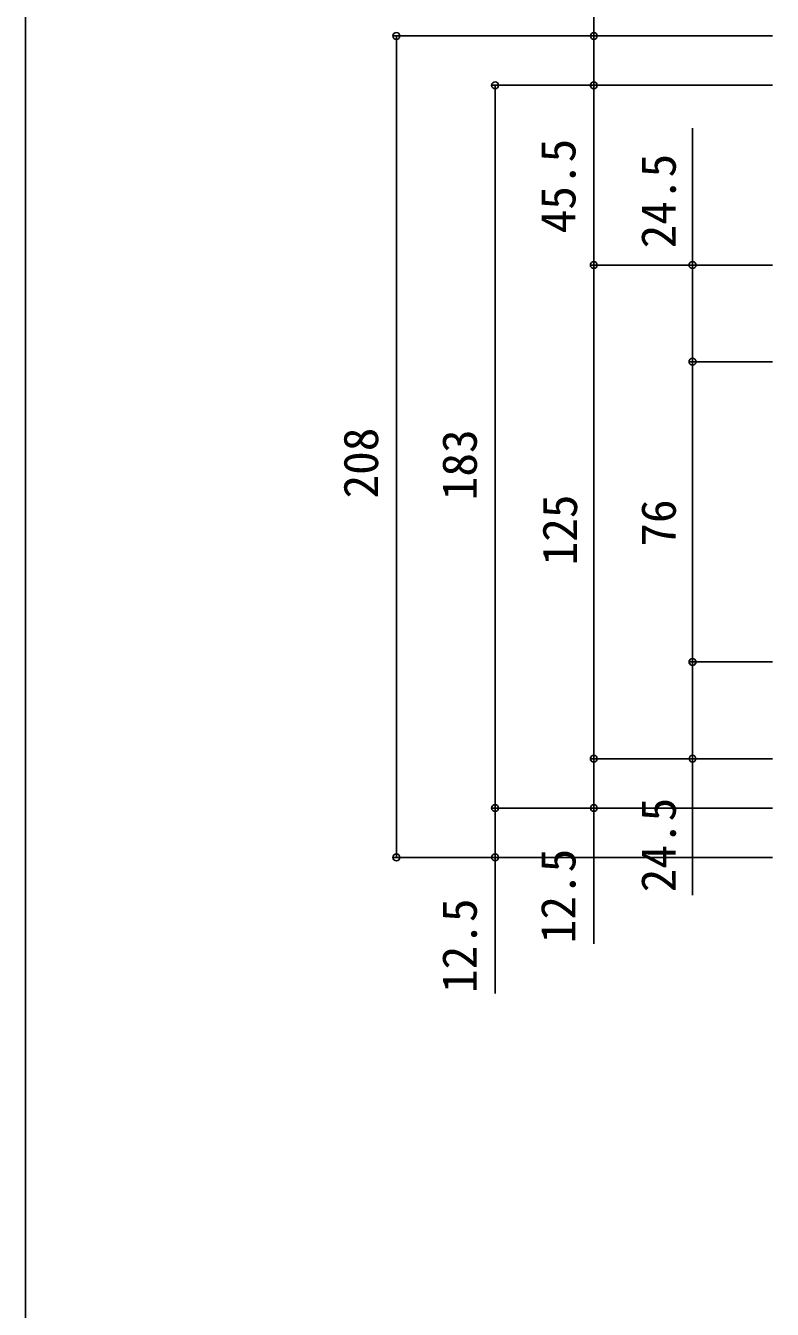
# Model space of a CAD drawing. Units: millimetres, scale not verified. Extents: x -700 to 700, y -1070 to 1067.
# Drawn here: x -700 to -510.9, y -549.7 to -224.7 of the extents above; entities that cross this region are included whole.
import ezdxf
from ezdxf.enums import TextEntityAlignment as Align

# ---------------------------------------------------------------- set-up
doc = ezdxf.new("R2010")
doc.units = ezdxf.units.MM
doc.header["$LTSCALE"] = 6
doc.layers.add('0-6_YKK_D', color=6, linetype='Continuous')
doc.layers.add('0-7_YKK_ZWAK', color=7, linetype='Continuous')
doc.styles.add('ＭＳ ゴシック', font='')
doc.styles.get('ＭＳ ゴシック').set_extended_font_data('MS Gothic')

msp = doc.modelspace()

# ---------------------------------------------------------------- linework, layer by layer
at = {"layer": '0-6_YKK_D'}
for p, q in [((-510.863, -227.3), (-607.084, -227.3)), ((-606.084, -435.3), (-606.084, -227.3)), ((-510.863, -227.3), (-557.084, -227.3)), ((-510.863, -239.8), (-582.084, -239.8)), ((-581.084, -422.8), (-581.084, -239.8)), ((-510.863, -239.8), (-557.084, -239.8)), ((-510.863, -239.8), (-557.084, -239.8)), ((-556.084, -285.3), (-556.084, -239.8)), ((-510.863, -285.3), (-557.084, -285.3)), ((-510.863, -285.3), (-557.084, -285.3)), ((-556.084, -410.3), (-556.084, -285.3)), ((-510.863, -285.3), (-532.084, -285.3)), ((-510.863, -309.8), (-532.084, -309.8)), ((-510.863, -309.8), (-532.084, -309.8)), ((-531.084, -309.8), (-531.084, -385.8)), ((-510.863, -385.8), (-532.084, -385.8)), ((-510.863, -385.8), (-532.084, -385.8)), ((-510.863, -410.3), (-557.084, -410.3)), ((-510.863, -410.3), (-557.084, -410.3)), ((-510.863, -410.3), (-532.084, -410.3)), ((-510.863, -422.8), (-582.084, -422.8)), ((-510.863, -422.8), (-582.084, -422.8)), ((-510.863, -422.8), (-557.084, -422.8)), ((-510.863, -435.3), (-607.084, -435.3)), ((-510.863, -435.3), (-582.084, -435.3))]:
    msp.add_line(p, q, dxfattribs=at)
for points in [[(-556.084, -239.8), (-556.084, -227.3), (-556.084, -192.9)], [(-531.084, -309.8), (-531.084, -285.3), (-531.084, -250.645)], [(-531.084, -385.8), (-531.084, -410.3), (-531.084, -444.855)], [(-556.084, -410.3), (-556.084, -422.8), (-556.084, -457.2)], [(-581.084, -422.8), (-581.084, -435.3), (-581.084, -469.8)]]:
    msp.add_lwpolyline(points, dxfattribs=at)
for centre, radius in [((-606.084, -227.3), 0.875), ((-556.084, -227.3), 0.85), ((-581.084, -239.8), 0.875), ((-556.084, -239.8), 0.875), ((-556.084, -239.8), 0.85), ((-556.084, -285.3), 0.875), ((-556.084, -285.3), 0.875), ((-531.084, -285.3), 0.875), ((-531.084, -309.8), 0.875), ((-531.084, -309.8), 0.875), ((-531.084, -385.8), 0.875), ((-531.084, -385.8), 0.85), ((-556.084, -410.3), 0.875), ((-556.084, -410.3), 0.85), ((-531.084, -410.3), 0.85), ((-581.084, -422.8), 0.875), ((-581.084, -422.8), 0.875), ((-556.084, -422.8), 0.85), ((-606.084, -435.3), 0.875), ((-581.084, -435.3), 0.875)]:
    msp.add_circle(centre, radius, dxfattribs=at)
at = {"layer": '0-7_YKK_ZWAK'}
msp.add_line((-700, 969.7), (-700, -1070.3), dxfattribs=at)

# ---------------------------------------------------------------- texts
at = {"layer": '0-6_YKK_D', "style": 'ＭＳ ゴシック'}
for s, p in [('45.5', (-558.084, -277.277)), ('24.5', (-532.684, -281.086)), ('208', (-608.084, -344.425)), ('183', (-583.084, -344.868)), ('125', (-557.684, -361.368)), ('76', (-532.684, -356.63)), ('24.5', (-532.684, -444.141)), ('12.5', (-558.084, -457.041)), ('12.5', (-583.084, -469.641))]:
    msp.add_text(s, height=8.798, rotation=90, dxfattribs=at).set_placement(p, align=Align.BOTTOM_LEFT)

doc.saveas('drawing.dxf')
